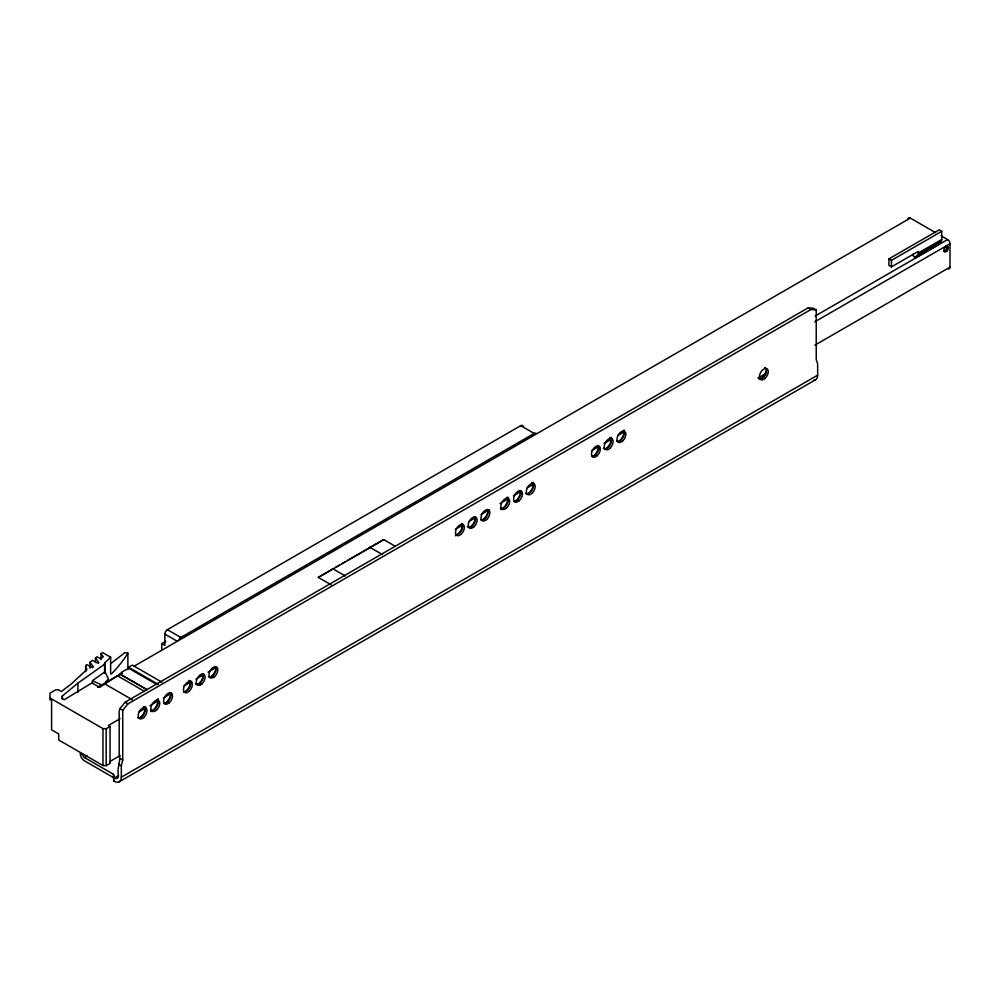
<?xml version="1.0" encoding="UTF-8"?>
<svg xmlns="http://www.w3.org/2000/svg" width="1000" height="1000" viewBox="0 0 1000 1000"><rect width="100%" height="100%" fill="white"/><g stroke="black" fill="none" stroke-linecap="round" stroke-linejoin="round"><path stroke-width="1.5" d="M101 659.65L101 653.7L102.5 652.525L110.638 657.225L110.625 673.1A1.95 0.8 -71.7 0 0 110.812 673.85A2.025 0.812 -72 0 0 110.938 673.962A2.1 0.85 -72.2 0 0 111.463 673.863L111.662 673.7A232.413 134.188 0 0 0 127.888 653.2L124.975 652.588L110.787 663.6M913.65 253.6A4.612 2.662 60 0 0 912.913 255.562L915.462 257.85L917.638 254.938L941.012 241.45A4.612 2.662 60 0 0 941.75 239.488L941.75 231.312L939.2 229.838L888.9 258.875L888.9 265.413L891.45 266.887L918.375 251.35L918.375 252.987A4.612 2.662 60 0 1 917.638 254.938M915.462 257.85L938.838 244.35L941.012 241.45M817.65 375.175L121.325 777.2A10.012 5.787 60 0 1 114.237 781.287L113.55 774.338L84.488 757.562A2 1.163 60 0 1 83.062 755.113L80.237 753.475A6.012 3.475 60 0 0 84.488 760.837L114.237 778.012A6.012 3.475 60 0 0 118.488 775.562C116.525 768.3 121.188 761.175 119.188 754.212L119.188 711.025L119.9 708.675L125.087 702.225L808.213 307.825L813.4 308.288L816.225 309.925L816.225 359.625L817.65 363.837L817.65 375.175A10.012 5.787 60 0 1 813.775 380.225M121.325 777.2L121.325 765.863L122.737 760.013L122.737 710.312L127.925 703.863L811.05 309.462L816.225 309.925M105.425 682.188L108.425 679.025L105.037 671.737L104.588 662.962A232.413 134.188 0 0 0 110.638 657.225M62.387 699.038L62.387 695.95L77.938 683.125L105.037 663.925M85.638 671.587L85.638 665.612L86.862 664.675L92.5 667.562L93.4 666.862L89.963 662.262L92.387 660.387L98.012 663.275L98.925 662.575L95.475 657.975L96.95 656.838L100.7 658.775L103.3 656.762L101 653.7M92.45 683.562L92.45 680.65L105.037 671.737M62.387 695.95A4.013 2.312 0 0 0 62.838 698.913L64.25 699.725L91.988 682.9L99.675 687.337L120.138 674.075L147.175 689.688M331.163 584.837L318.288 577.413L383.738 539.612L395.325 546.312M161.725 649.9L161.725 643.662L164.838 645.45L164.838 634.087A3.613 2.087 -60 0 1 167.387 629.675L520.725 425.675A3.613 2.087 -60 0 1 523.15 426.312M161.725 643.662L165.775 641.325M156.912 684.562L128.588 668.213L128.588 667.225L132.287 665.088L161.962 682.225M179.05 639.338A3.613 2.087 -60 0 1 180.85 637.438L534.188 433.438A3.613 2.087 -60 0 1 536.25 433.462M128.588 668.213L121.037 672.575L122.312 673.312L120.138 674.075M97.525 687.35L121.862 673.3M134.037 666.263L910.325 218.075L935.612 232.675M318.288 577.413L332.975 568.925M335.65 567.375L339.65 565.062M342.325 563.525L345 561.987M347.675 560.438L383.738 539.612M888.9 258.875L891.45 260.35L941.75 231.312M918.375 252.987L941.75 239.488M915.625 256.613L939 243.113M915.462 257.038L938.838 243.538M815.05 316.112L947.588 239.587A3.4 1.963 60 0 1 950 243.762L950 267.162A3.4 1.963 60 0 1 947.588 268.55M120.05 718.725L108.312 725.487L110.05 726.5L110.05 763.413L106.163 765.662L102.975 765.537L58.712 739.987L58.712 733.95L51.575 729.825L51.575 700.588L50 699.675L50 693.138L55.663 689.862L58.275 689.725L61.35 691.513L71.375 683.888L86.838 669.575L85.638 665.612M50 698.037L102.975 728.625L106.163 728.75L110.05 726.5M139.1 711.925L145.863 708.025M149.913 705.688L158.025 701M163.425 697.887L171.537 693.2M183.7 686.175L191.812 681.5M195.863 679.163L203.975 674.475M208.025 672.138L216.137 667.45M455.35 529.35L463.462 524.663M468.862 521.538L475.625 517.638M481.025 514.513L489.137 509.837M499.95 503.6L508.062 498.913M513.462 495.788L521.575 491.112M526.975 487.987L533.737 484.087M591.85 450.538L598.612 446.637M604.012 443.512L612.125 438.837M617.537 435.712L624.288 431.812M814.85 321.788L950 243.762M84.488 757.562L87.188 756M758.088 377.962L764.85 374.062M814.85 345.188L950 267.162M760 379.012L763.988 376.712M109.612 761.65L120.05 755.638M114.237 778.012L118.287 775.675M119.25 781.787L815.575 379.762M92.45 680.65L101.175 684.762M940.938 235.75L947.588 239.587M946.95 246.988L948.375 247.812M808.213 307.825L811.05 309.462M520.725 425.675L534.188 433.438M369.562 547.125L382.45 554.562M332.45 568.562L345.325 575.988M167.387 629.675L180.85 637.438M164.838 634.087L176.95 641.075M211.713 676.5L213.412 677.487M198.962 683.863L200.662 684.85M128.588 667.225L158.262 684.362M120.388 674.412L146.075 689.25M117.312 675.7L144.35 691.312M105.225 684.125L132.275 699.737M125.087 702.225L127.925 703.863M119.9 708.675L122.737 710.312M119.9 758.388L122.737 760.013M118.488 764.225L121.325 765.863M891.45 260.35L891.45 266.887M127.888 653.2L127.888 669.7M113.55 774.338L113.65 780.95M106.163 728.75L106.163 765.662M104.588 662.962L104.588 673.462M102.975 728.625L102.975 765.537M95.475 657.975L95.475 662.438M89.963 662.262L89.963 668.213M77.938 683.125L77.938 692.387M764.737 367.525A6.312 3.65 -60 0 1 765.725 374.15A6.312 3.65 -60 0 1 759.488 378.888M758.95 378.675A6.312 3.65 -60 0 1 758.5 378.325M623.337 430.675A6.312 3.65 -60 0 1 623.125 437.175A6.312 3.65 -60 0 1 617.7 441.55M617.1 441.463A6.312 3.65 -60 0 1 616.575 441.25M609.6 437.463A6.312 3.65 -60 0 1 610.588 444.087A6.312 3.65 -60 0 1 604.35 448.825M603.825 448.612A6.312 3.65 -60 0 1 603.362 448.263M597.837 445.387A6.312 3.65 -60 0 1 597.388 452.325A6.312 3.65 -60 0 1 591.6 456.188M611.362 437.35A8.912 5.15 -60 0 1 605.138 449.363M599.525 448.625A8.912 5.15 -60 0 1 598.913 446.812M202.562 673.6A6.312 3.65 -60 0 1 201.575 681.363A6.312 3.65 -60 0 1 195.35 683.825M215.688 666.712A6.312 3.65 -60 0 1 214.325 674.013A6.312 3.65 -60 0 1 208.55 676.812M158 699.087A8.912 5.15 -60 0 1 150.787 711.587M156.775 699.425A6.312 3.65 -60 0 1 156.775 706.712A6.312 3.65 -60 0 1 150.463 710.35M143.488 706.562A6.312 3.65 -60 0 1 144.262 713.637A6.312 3.65 -60 0 1 137.713 717.712M145.25 706.45A8.912 5.15 -60 0 1 139.025 718.462M203.425 674.013A8.912 5.15 -60 0 1 198.1 684.275M191.112 683.363A8.912 5.15 -60 0 1 190.812 681.287M188.825 680.387A6.312 3.65 -60 0 1 189.812 687.025A6.312 3.65 -60 0 1 183.588 691.762M216.175 666.65A8.912 5.15 -60 0 1 209.862 677.562M487.7 509.675A6.312 3.65 -60 0 1 486.35 516.962A6.312 3.65 -60 0 1 480.562 519.775M474.588 516.55A6.312 3.65 -60 0 1 473.6 524.325A6.312 3.65 -60 0 1 467.362 526.775M190.662 681.375A8.912 5.15 -60 0 1 184.363 692.288M488.188 509.6A8.912 5.15 -60 0 1 481.875 520.525M475.438 516.962A8.912 5.15 -60 0 1 470.112 527.225M463.137 526.312A8.912 5.15 -60 0 1 462.825 524.25M461.375 523.562A6.312 3.65 -60 0 1 461.613 530.413A6.312 3.65 -60 0 1 455.6 534.712M506.712 497.388A6.312 3.65 -60 0 1 506.712 504.675A6.312 3.65 -60 0 1 500.4 508.325M531.675 482.45A6.312 3.65 -60 0 1 532.663 489.075A6.312 3.65 -60 0 1 526.438 493.812M525.9 493.6A6.312 3.65 -60 0 1 525.45 493.25M519.913 490.375A6.312 3.65 -60 0 1 519.462 497.312A6.312 3.65 -60 0 1 513.688 501.175M462.688 524.325A8.912 5.15 -60 0 1 455.387 535.725M533.438 482.337A8.912 5.15 -60 0 1 527.212 494.35M521.6 493.612A8.912 5.15 -60 0 1 520.913 490.712M520.775 490.788A8.912 5.15 -60 0 1 514.462 501.712M508.475 500.138A8.912 5.15 -60 0 1 508.162 498.075M507.938 497.062A8.912 5.15 -60 0 1 500.725 509.55M598.612 446.987A8.912 5.15 -60 0 1 592.388 456.725M624.113 429.988A8.912 5.15 -60 0 1 618.875 441.337M766.5 369.688A8.912 5.15 -60 0 1 760.275 379.425M170.837 692.825A8.912 5.15 -60 0 1 164.525 703.737M158.537 702.175A8.912 5.15 -60 0 1 158.3 698.925M169.988 692.412A6.312 3.65 -60 0 1 169.525 699.35A6.312 3.65 -60 0 1 163.75 703.213M907.925 219.462A3.4 1.963 60 0 1 910.325 218.075M946.287 245.525A3.2 1.85 -60 0 1 946.712 245.95M946.925 247.413A3.2 1.85 -60 0 1 943.35 251.188M764.963 378.5A6.312 3.65 -60 0 0 766.963 368.725A6.312 3.65 -60 0 0 759.5 375.35A6.312 3.65 -60 0 0 764.963 378.5M622.587 441.075A6.312 3.65 -60 0 0 624.587 431.3A6.312 3.65 -60 0 0 617.112 437.925A6.312 3.65 -60 0 0 622.587 441.075M609.837 448.438A6.312 3.65 -60 0 0 611.838 438.663A6.312 3.65 -60 0 0 604.362 445.275A6.312 3.65 -60 0 0 609.837 448.438M597.087 455.8A6.312 3.65 -60 0 0 599.087 446.025A6.312 3.65 -60 0 0 591.613 452.638A6.312 3.65 -60 0 0 597.087 455.8M214.562 676.65A6.312 3.65 -60 0 0 216.562 666.862A6.312 3.65 -60 0 0 209.1 673.487A6.312 3.65 -60 0 0 214.562 676.65M201.812 684A6.312 3.65 -60 0 0 203.812 674.225A6.312 3.65 -60 0 0 196.35 680.85A6.312 3.65 -60 0 0 201.812 684M189.062 691.363A6.312 3.65 -60 0 0 191.062 681.587A6.312 3.65 -60 0 0 183.6 688.213A6.312 3.65 -60 0 0 189.062 691.363M486.575 519.6A6.312 3.65 -60 0 0 488.575 509.825A6.312 3.65 -60 0 0 481.112 516.438A6.312 3.65 -60 0 0 486.575 519.6M473.825 526.962A6.312 3.65 -60 0 0 475.825 517.188A6.312 3.65 -60 0 0 468.363 523.8A6.312 3.65 -60 0 0 473.825 526.962M461.075 534.325A6.312 3.65 -60 0 0 463.075 524.55A6.312 3.65 -60 0 0 455.613 531.163A6.312 3.65 -60 0 0 461.075 534.325M519.163 500.788A6.312 3.65 -60 0 0 521.163 491.012A6.312 3.65 -60 0 0 513.7 497.625A6.312 3.65 -60 0 0 519.163 500.788M531.912 493.425A6.312 3.65 -60 0 0 533.913 483.65A6.312 3.65 -60 0 0 526.45 490.262A6.312 3.65 -60 0 0 531.912 493.425M506.413 508.15A6.312 3.65 -60 0 0 508.413 498.375A6.312 3.65 -60 0 0 500.95 504.988A6.312 3.65 -60 0 0 506.413 508.15M143.725 717.537A6.312 3.65 -60 0 0 145.725 707.763A6.312 3.65 -60 0 0 138.262 714.388A6.312 3.65 -60 0 0 143.725 717.537M156.475 710.175A6.312 3.65 -60 0 0 158.475 700.4A6.312 3.65 -60 0 0 151.012 707.025A6.312 3.65 -60 0 0 156.475 710.175M169.225 702.812A6.312 3.65 -60 0 0 171.225 693.037A6.312 3.65 -60 0 0 163.762 699.663A6.312 3.65 -60 0 0 169.225 702.812M946.688 251.312A3.2 1.85 -60 0 0 947.712 246.337A3.2 1.85 -60 0 0 943.913 249.7A3.2 1.85 -60 0 0 946.688 251.312"/></g></svg>
